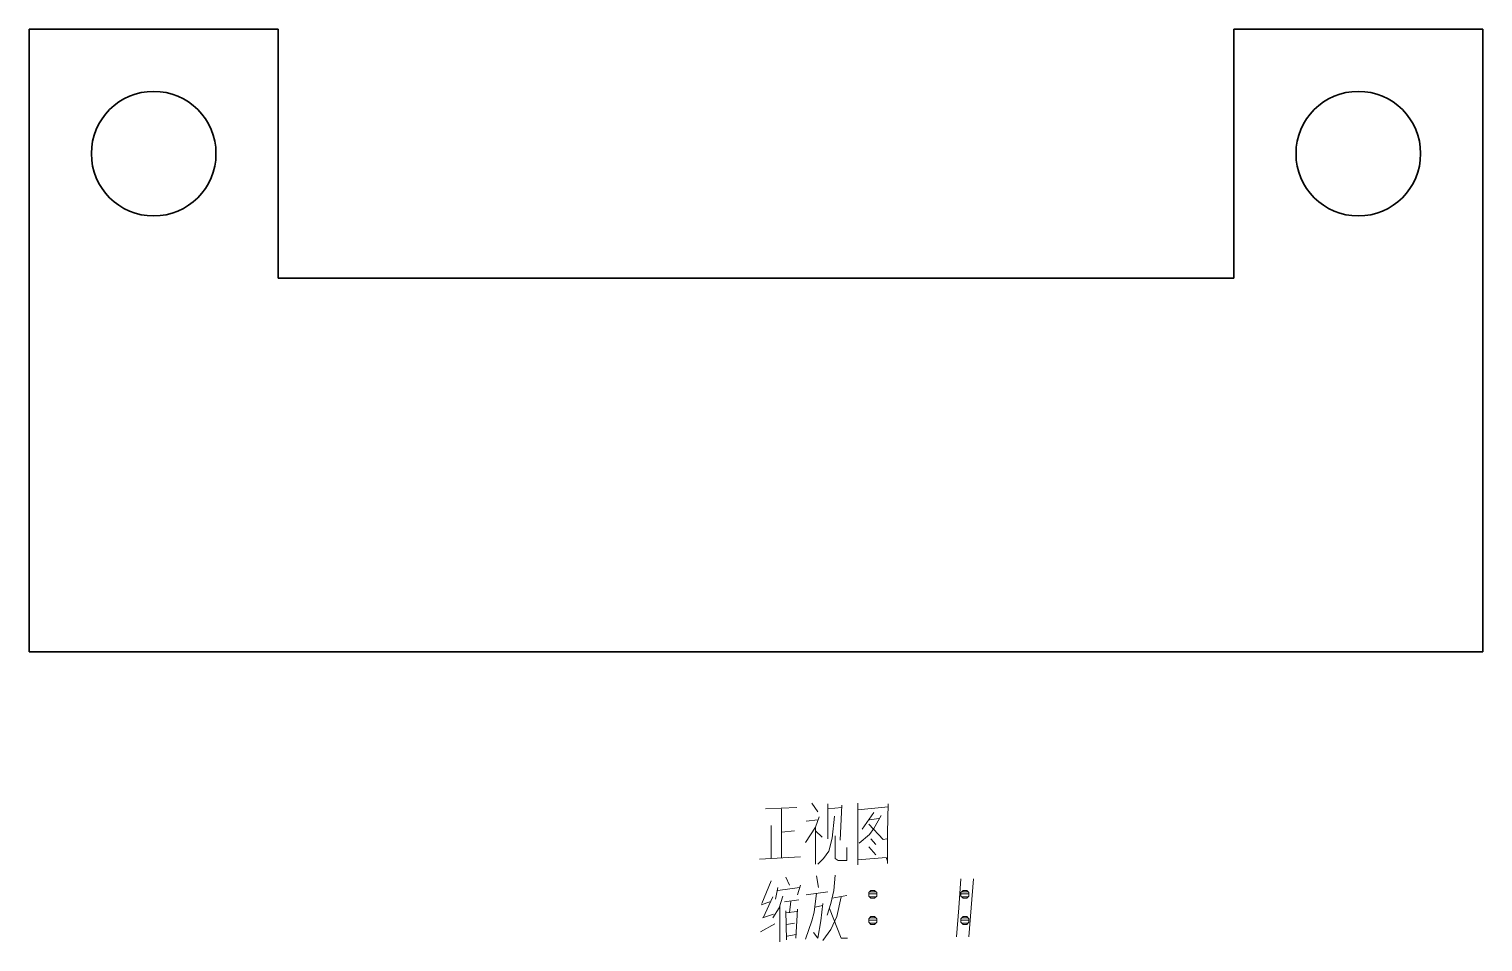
# Model space of a CAD drawing. Extents: x 559.5 to 629.5, y 391.5 to 435.5.
import ezdxf

# ---------------------------------------------------------------- set-up
doc = ezdxf.new("R2010")
doc.units = 0

msp = doc.modelspace()

# ---------------------------------------------------------------- linework, layer by layer
at = {"color": 7, "lineweight": 35}
for p, q in [((559.5, 435.5), (559.5, 405.5)), ((559.5, 435.5), (571.5, 435.5)), ((571.5, 435.5), (571.5, 423.5)), ((617.5, 435.5), (629.5, 435.5)), ((617.5, 423.5), (617.5, 435.5)), ((629.5, 405.5), (629.5, 435.5)), ((617.5, 423.5), (571.5, 423.5)), ((629.5, 405.5), (559.5, 405.5))]:
    msp.add_line(p, q, dxfattribs=at)
at = {"color": 7, "lineweight": 13}
for points in [[(594.955, 397.94), (596.46, 398.01)], [(595.725, 397.94), (595.725, 396.785), (595.725, 395.595)], [(597.195, 398.22), (597.475, 397.8)], [(597.965, 398.185), (597.965, 396.505)], [(598.63, 398.01), (597.965, 397.94)], [(598.56, 396.435), (598.63, 398.115)], [(599.4, 398.22), (599.4, 396.75), (599.4, 395.245)], [(599.4, 398.185), (599.4, 396.785), (599.4, 395.385)], [(600.87, 398.045), (599.4, 397.905)], [(600.17, 397.765), (599.61, 396.96)], [(600.17, 396.995), (600.52, 397.625)], [(600.835, 395.42), (600.835, 396.785), (600.87, 398.185)], [(595.235, 397.135), (595.235, 395.56)], [(597.545, 397.555), (597.37, 397.065), (596.88, 396.33)], [(596.915, 397.345), (597.475, 397.415)], [(597.37, 397.065), (597.37, 395.28)], [(598.28, 397.59), (598.175, 396.54)], [(599.925, 397.205), (600.625, 396.47)], [(599.96, 397.415), (600.415, 397.485)], [(599.96, 396.715), (600.17, 396.995)], [(595.725, 396.82), (596.355, 396.89)], [(597.37, 396.89), (597.685, 396.575)], [(598.175, 396.54), (598, 395.91)], [(598.315, 395.56), (598.315, 396.645)], [(599.47, 396.295), (599.96, 396.715)], [(600.03, 396.505), (600.275, 396.225)], [(600.625, 396.47), (600.8, 396.505)], [(594.675, 395.525), (596.635, 395.63)], [(597.475, 395.28), (597.755, 395.56)], [(597.755, 395.56), (598, 395.91)], [(598.455, 395.455), (598.315, 395.56)], [(598.875, 396.085), (598.875, 395.455)], [(599.4, 395.49), (600.765, 395.595)], [(599.925, 396.12), (600.275, 395.735)], [(600.835, 395.315), (600.835, 395.42), (600.765, 395.595)], [(598.875, 395.455), (598.455, 395.455)], [(595.235, 394.475), (594.78, 393.39)], [(595.55, 394.16), (595.445, 393.6)], [(595.55, 394.02), (596.6, 394.16)], [(595.935, 394.65), (596.11, 394.265)], [(596.635, 394.265), (596.495, 393.81)], [(597.405, 394.72), (597.51, 394.16)], [(598.315, 394.755), (598.245, 394.02)], [(604.37, 394.58), (604.265, 393.18), (604.16, 391.78)], [(604.965, 394.58), (604.86, 393.18), (604.755, 391.78)], [(595.165, 393.46), (594.745, 393.32)], [(595.305, 393.705), (594.85, 392.69)], [(595.795, 393.74), (595.62, 393.18)], [(595.865, 393.46), (596.565, 393.565)], [(596.18, 393.495), (596.11, 392.935)], [(597.405, 393.88), (597.3, 392.97), (597.195, 392.55), (596.88, 391.675)], [(596.915, 393.81), (597.965, 393.95)], [(598.245, 394.02), (598.105, 393.39)], [(598.175, 393.635), (598.875, 393.775)], [(598.595, 393.705), (598.385, 392.76)], [(599.925, 393.845), (600.31, 393.845)], [(599.96, 393.95), (600.275, 393.95)], [(599.96, 393.705), (600.275, 393.705)], [(604.37, 393.845), (604.755, 393.845)], [(604.405, 393.95), (604.72, 393.95)], [(604.405, 393.705), (604.72, 393.705)], [(594.815, 392.69), (595.34, 392.865)], [(595.62, 393.18), (595.305, 392.69)], [(595.655, 393.25), (595.655, 391.535)], [(595.935, 393.04), (595.97, 391.64)], [(595.935, 392.935), (596.46, 393.005)], [(596.495, 393.11), (596.425, 391.71)], [(597.72, 393.39), (597.615, 392.55), (597.475, 391.71), (597.265, 391.99)], [(597.335, 393.215), (597.72, 393.285)], [(598.105, 393.39), (597.93, 392.83)], [(598.035, 393.145), (598.595, 391.71)], [(598.385, 392.76), (598.105, 392.13)], [(594.71, 392.025), (595.41, 392.41)], [(595.97, 392.375), (596.355, 392.445)], [(598.105, 392.13), (597.72, 391.605)], [(599.925, 392.585), (600.31, 392.585)], [(599.96, 392.69), (600.275, 392.69)], [(599.96, 392.445), (600.275, 392.445)], [(604.37, 392.585), (604.755, 392.585)], [(604.405, 392.69), (604.72, 392.69)], [(604.405, 392.445), (604.72, 392.445)], [(596.425, 391.885), (596.005, 391.815)], [(598.595, 391.71), (598.91, 391.71)]]:
    msp.add_lwpolyline(points, dxfattribs=at)
for points in [[(600.03, 393.635), (600.205, 393.635), (600.31, 393.74), (600.31, 393.915), (600.205, 394.02), (600.03, 394.02), (599.925, 393.915), (599.925, 393.74)], [(604.475, 393.635), (604.65, 393.635), (604.755, 393.74), (604.755, 393.915), (604.65, 394.02), (604.475, 394.02), (604.37, 393.915), (604.37, 393.74)], [(600.03, 392.375), (600.205, 392.375), (600.31, 392.48), (600.31, 392.655), (600.205, 392.76), (600.03, 392.76), (599.925, 392.655), (599.925, 392.48)], [(604.475, 392.375), (604.65, 392.375), (604.755, 392.48), (604.755, 392.655), (604.65, 392.76), (604.475, 392.76), (604.37, 392.655), (604.37, 392.48)]]:
    msp.add_lwpolyline(points, close=True, dxfattribs=at)
at = {"color": 7, "lineweight": 35}
for centre in [(565.5, 429.5), (623.5, 429.5)]:
    msp.add_circle(centre, 3, dxfattribs=at)

doc.saveas('drawing.dxf')
